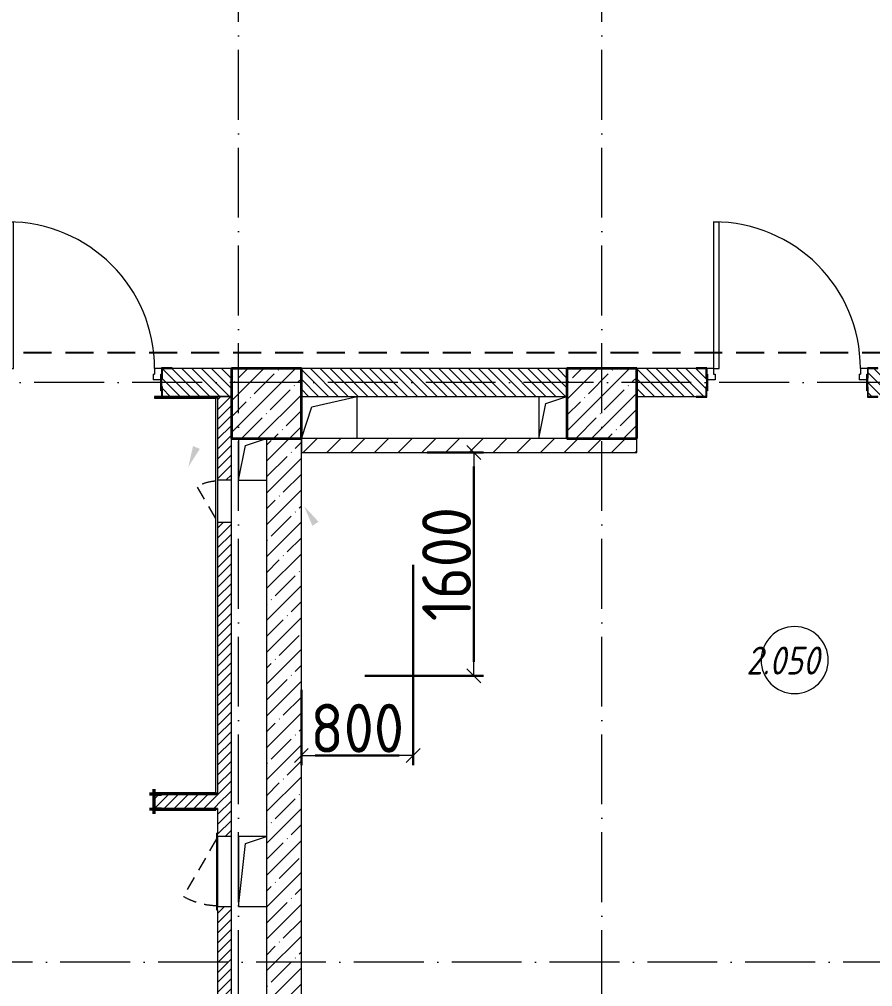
# Model space of a CAD drawing. Header units: millimetres. Extents: x -213536 to 1564669, y -45299 to 942238.
# Drawn here: x 221478 to 227583, y 216290 to 223215 of the extents above; entities that cross this region are included whole.
import ezdxf

# ---------------------------------------------------------------- set-up
doc = ezdxf.new("R2010")
doc.units = ezdxf.units.MM
for name, pattern in [('200_ШТРИХ_ш1п0_6_', [160, 100, -60]), ('50_200_ШТРИХ_1Т_ш5_п1_п1_', [700, 500, -100, 0, -100]), ('Штриховая _2 мм - 1 мм_', [300, 200, -100])]:
    doc.linetypes.add(name, pattern=pattern)
for name, color, linetype, lineweight in [('0-1', 7, 'Continuous', 5), ('0-2', 7, 'Continuous', 9), ('Каркас_Импост', 7, 'Continuous', 13), ('Марки помещений', 7, 'Continuous', 9), ('Несущие колонны', 7, 'Continuous', 9), ('Несущие колонны-1', 7, 'Continuous', 35), ('Обобщенные модели', 7, 'Continuous', 9), ('Общие ребра', 7, 'Continuous', 9), ('Окна', 7, 'Continuous', 9), ('Оси-2', 7, '50_200_ШТРИХ_1Т_ш5_п1_п1_', 9), ('Открывание в плане-2', 7, '200_ШТРИХ_ш1п0_6_', 9), ('Открывание-1', 7, 'Continuous', 9), ('Панель', 7, 'Continuous', 13), ('Размеры', 7, 'Continuous', 15), ('Стены', 7, 'Continuous', 9), ('Стены-1', 7, 'Continuous', 13), ('Текстовые примечания', 7, 'Continuous', 9), ('Штриховка разреза-1', 7, 'Continuous', 9)]:
    doc.layers.add(name, color=color, linetype=linetype, lineweight=lineweight)
doc.layers.add('Обобщенные модели-2', color=3, linetype='Continuous', lineweight=90, true_color=0x00ff00)
doc.layers.add('СТ-1_1', color=7, linetype='Штриховая _2 мм - 1 мм_', lineweight=90, true_color=0x888888)
doc.layers.get('0-2').off()
doc.styles.add('ISOCPEUR_I_2', font='isocpeui.ttf', dxfattribs={"width": 0.85, "height": 2.3})
doc.styles.add('СПДС', font='isocpeur.ttf', dxfattribs={"width": 0.9})
doc.dimstyles.new('Размера А3', dxfattribs={"dimtxt": 200, "dimasz": 100, "dimexe": 70, "dimexo": 100, "dimgap": 20, "dimtad": 1, "dimdec": 0, "dimrnd": 10, "dimzin": 0, "dimdsep": 46, "dimtxsty": 'СПДС', "dimblk": 'ARROWHEAD_6', "dimcen": 1, "dimclrd": 256, "dimclre": 256, "dimclrt": 256, "dimazin": 0, "dimtfac": 1, "dimtdec": 0, "dimtmove": 2, "dimatfit": 3, "dimfxl": 1, "dimtolj": 1, "dimtzin": 0, "dimarcsym": 0})
pattern_1 = [(135, (0, 0), (-35.35534, -35.35534), [])]
pattern_2 = [(45, (0, 0), (-35.35534, 35.35534), [])]

# ---------------------------------------------------------------- blocks, each defined once
blk = doc.blocks.new('BSC_Колонна _Прямоугольная - 500х500-V62-АИ2_02_План отделки стен 2-го этажа _Часть 2_')
at = {"layer": 'Несущие колонны'}
h = blk.add_hatch(dxfattribs=at)
h.set_pattern_fill('FP_70', color=256, style=0, pattern_type=2)
h.set_pattern_definition([(45, (-17000, -7650), (-114.0493, 114.0493), []), (45, (-16885.95, -7650), (-114.0493, 114.0493), [201.612, -40.322, 3.353, -36.97])])
h.paths.add_polyline_path([(-250, -250), (250, -250), (250, 250), (-250, 250)], flags=0)
at = {"layer": 'Несущие колонны-1'}
for p, q in [((250, 250), (-250, 250)), ((-250, 250), (-250, -250)), ((250, -250), (250, 250)), ((-250, -250), (250, -250))]:
    blk.add_line(p, q, dxfattribs=at)
blk = doc.blocks.new('BSC_Колонна _Прямоугольная - 500х500-V140-АИ2_02_План отделки стен 2-го этажа _Часть 2_')
at = {"layer": 'Несущие колонны'}
h = blk.add_hatch(dxfattribs=at)
h.set_pattern_fill('FP_140', color=256, style=0, pattern_type=2)
h.set_pattern_definition([(45, (-19400, -7650), (-114.0493, 114.0493), []), (45, (-19285.95, -7650), (-114.0493, 114.0493), [201.612, -40.322, 3.353, -36.97])])
h.paths.add_polyline_path([(-250, -250), (250, -250), (250, 250), (-250, 250)], flags=0)
at = {"layer": 'Несущие колонны-1'}
for p, q in [((250, 250), (-250, 250)), ((-250, 250), (-250, -250)), ((250, -250), (250, 250)), ((-250, -250), (250, -250))]:
    blk.add_line(p, q, dxfattribs=at)
blk = doc.blocks.new('Дверь_СКБ_1Ст_Внутренняя_ШЕР - СОШ_Д-12_Дв_1150x2100h_С_У учеников_ душевые-28419022-АИ2_02_План отделки стен 2-го этажа _Часть 2_')
at = {"layer": 'Каркас_Импост'}
for p, q in [((-512.5, 100), (-562.5, 100)), ((-562.5, 100), (-562.5, 20)), ((-512.5, 100), (-512.5, 60)), ((587.5, 100), (537.5, 100)), ((537.5, 100), (537.5, 60)), ((587.5, 100), (587.5, 20)), ((-502.5, 20), (-562.5, 20)), ((-512.5, 60), (-502.5, 60)), ((-502.5, 60), (-502.5, 20)), ((527.5, 60), (537.5, 60)), ((527.5, 60), (527.5, 20)), ((587.5, 20), (527.5, 20))]:
    blk.add_line(p, q, dxfattribs=at)
at = {"layer": 'Открывание-1'}
blk.add_arc((-512.5, 100), 1050, 360, 90, dxfattribs=at)
at = {"layer": 'Панель'}
for p, q in [((-512.5, 1150), (-472.5, 1150)), ((-512.5, 1150), (-512.5, 100)), ((-472.5, 100), (-472.5, 1150)), ((-512.5, 100), (-472.5, 100))]:
    blk.add_line(p, q, dxfattribs=at)
blk = doc.blocks.new('Дверь_СКБ_1Ст_Внутренняя_ШЕР - СОШ_Д-17__Дв_1150x2100h_Лаборантские_ Инструментальные_EI30-28417851-АИ2_02_План отделки стен 2-го этажа _Часть 2_')
at = {"layer": 'Каркас_Импост'}
for p, q in [((-512.5, 100), (-562.5, 100)), ((-562.5, 100), (-562.5, 20)), ((-512.5, 100), (-512.5, 60)), ((587.5, 100), (537.5, 100)), ((537.5, 100), (537.5, 60)), ((587.5, 100), (587.5, 20)), ((-502.5, 20), (-562.5, 20)), ((-512.5, 60), (-502.5, 60)), ((-502.5, 60), (-502.5, 20)), ((527.5, 60), (537.5, 60)), ((527.5, 60), (527.5, 20)), ((587.5, 20), (527.5, 20))]:
    blk.add_line(p, q, dxfattribs=at)
at = {"layer": 'Открывание-1'}
blk.add_arc((-512.5, 100), 1050, 360, 90, dxfattribs=at)
at = {"layer": 'Панель'}
for p, q in [((-512.5, 1150), (-472.5, 1150)), ((-512.5, 1150), (-512.5, 100)), ((-472.5, 100), (-472.5, 1150)), ((-512.5, 100), (-472.5, 100))]:
    blk.add_line(p, q, dxfattribs=at)
blk = doc.blocks.new('154_Стойка_СКБ_Уголок - СМ-2180_200-28268025-АИ2_02_План отделки стен 2-го этажа _Часть 2_')
at = {"layer": 'Обобщенные модели'}
for p, q in [((125, 156), (125, 81)), ((200, 156), (125, 156)), ((131, 81), (131, 150)), ((131, 150), (200, 150)), ((200, 150), (200, 156)), ((125, 81), (131, 81)), ((131, 19), (125, 19)), ((125, 19), (125, -56)), ((131, -50), (131, 19)), ((125, -56), (200, -56)), ((200, -50), (131, -50)), ((200, -56), (200, -50))]:
    blk.add_line(p, q, dxfattribs=at)
blk = doc.blocks.new('Стойка_Влож_Полоса боковая - Полоса-28213942-АИ2_02_План отделки стен 2-го этажа _Часть 2_')
at = {"layer": 'Обобщенные модели'}
for p, q in [((-5, 60), (0, 60)), ((-5, -60), (-5, 60)), ((0, 31), (0, -31)), ((0, -60), (-5, -60))]:
    blk.add_line(p, q, dxfattribs=at)
blk = doc.blocks.new('154_Фахверк_СКБ_Швеллер - Тип_100_3960-28331862-АИ2_02_План отделки стен 2-го этажа _Часть 2_')
at = {"layer": 'Обобщенные модели'}
for p, q in [((175, 50), (125, 50)), ((125, 50), (125, -50)), ((128, 47), (175, 47)), ((128, -47), (128, 47)), ((175, 47), (175, 50)), ((125, -50), (175, -50)), ((175, -47), (128, -47)), ((175, -50), (175, -47))]:
    blk.add_line(p, q, dxfattribs=at)
blk = doc.blocks.new('AR_Отверстие Ниша - Лючок-32406056-АИ2_02_План отделки стен 2-го этажа _Часть 2_')
at = {"layer": 'Окна'}
for p, q in [((150, 50), (-150, 50)), ((-150, 50), (-150, -50)), ((150, -50), (150, 50)), ((-150, -50), (150, -50))]:
    blk.add_line(p, q, dxfattribs=at)
blk = doc.blocks.new('Л_Общий_Лючок - Лючок-29683982-АИ2_02_План отделки стен 2-го этажа _Часть 2_')
at = {"layer": 'Открывание в плане-2'}
blk.add_line((26.8, 12), (255.4, 144), dxfattribs=at)
blk.add_arc((6, 0), 288, 2.39949, 30, dxfattribs=at)
blk = doc.blocks.new('AR_Отверстие Ниша - Лючок-32406028-АИ2_02_План отделки стен 2-го этажа _Часть 2_')
at = {"layer": 'Окна'}
for p, q in [((250, 50), (-250, 50)), ((-250, 50), (-250, -50)), ((250, -50), (250, 50)), ((-250, -50), (250, -50))]:
    blk.add_line(p, q, dxfattribs=at)
blk = doc.blocks.new('Л_Общий_Лючок - Лючок-29741375-АИ2_02_План отделки стен 2-го этажа _Часть 2_')
at = {"layer": 'Окна'}
for p, q in [((524, 6), (-24, 6)), ((-24, 6), (-24, 0)), ((-24, 0), (0, 0)), ((500, 0), (524, 0)), ((524, 6), (524, 0))]:
    blk.add_line(p, q, dxfattribs=at)
at = {"layer": 'Открывание в плане-2'}
blk.add_line((483.6, 6), (71.4, 244), dxfattribs=at)
blk.add_arc((494, 0), 488, 150, 179.29195, dxfattribs=at)
blk = doc.blocks.new('AR_Отверстие прямоугольное _в плите_ - AR_Отверстие прямоугольное _в плите_-V195-АИ2_02_План отделки стен 2-го этажа _Часть 2_')
at = {"layer": 'Обобщенные модели'}
for p, q in [((100, 250), (-100, 250)), ((-100, 250), (-100, -250)), ((-50, 200), (100, 250)), ((-100, -250), (-50, 200)), ((-100, -250), (100, -250))]:
    blk.add_line(p, q, dxfattribs=at)
blk = doc.blocks.new('AR_Отверстие прямоугольное _в плите_ - AR_Отверстие прямоугольное _в плите_-30512088-АИ2_02_План отделки стен 2-го этажа _Часть 2_')
at = {"layer": 'Обобщенные модели'}
for p, q in [((-100, 150), (-100, -150)), ((-50, 100), (100, 150)), ((-100, -150), (-50, 100)), ((-100, -150), (100, -150))]:
    blk.add_line(p, q, dxfattribs=at)
blk = doc.blocks.new('AR_Отверстие прямоугольное _в плите_ - AR_Отверстие прямоугольное _в плите_-V226-АИ2_02_План отделки стен 2-го этажа _Часть 2_')
at = {"layer": 'Обобщенные модели'}
for p, q in [((-125, 75), (200, 150)), ((200, -150), (200, 150)), ((-200, -150), (-125, 75))]:
    blk.add_line(p, q, dxfattribs=at)
blk = doc.blocks.new('AR_Отверстие прямоугольное _в плите_ - AR_Отверстие прямоугольное _в плите_-V223-АИ2_02_План отделки стен 2-го этажа _Часть 2_')
at = {"layer": 'Обобщенные модели'}
for p, q in [((-100, 150), (-100, -150)), ((-50, 100), (100, 150)), ((-100, -150), (-50, 100))]:
    blk.add_line(p, q, dxfattribs=at)
blk = doc.blocks.new('0125-Р-ОО-Ш2-АР-о_23_10_2024_rvt-1-АИ2_02_План отделки стен 2-го этажа _Часть 2_')
at = {"layer": 'Штриховка разреза-1'}
h = blk.add_hatch(dxfattribs=at)
h.set_pattern_fill('FP_2', color=256, style=0, pattern_type=2)
h.set_pattern_definition(pattern_1)
h.paths.add_polyline_path([(16459.1, 7700), (16750, 7700), (16750, 7900), (16256, 7900), (16256, 7831), (16250, 7831), (16250, 7769), (16256, 7769), (16256, 7700), (16325, 7700)], flags=0)
h.paths.add_polyline_path([(15025, 7700), (15094, 7700), (15094, 7769), (15100, 7769), (15100, 7831), (15094, 7831), (15094, 7900), (14356, 7900), (14356, 7831), (14350, 7831), (14350, 7769), (14356, 7769), (14356, 7700), (14595.1, 7700)], flags=0)
h.paths.add_polyline_path([(13275, 7700), (13344, 7700), (13344, 7769), (13350, 7769), (13350, 7831), (13344, 7831), (13344, 7900), (13250, 7900), (13250, 7700)], flags=0)
h = blk.add_hatch(dxfattribs=at)
h.set_pattern_fill('FP_2', color=256, style=0, pattern_type=2)
h.set_pattern_definition(pattern_1)
h.paths.add_polyline_path([(19150, 7700), (19150, 7900), (17250, 7900), (17250, 7700)], flags=0)
h = blk.add_hatch(dxfattribs=at)
h.set_pattern_fill('FP_2', color=256, style=0, pattern_type=2)
h.set_pattern_definition(pattern_1)
h.paths.add_polyline_path([(22051, 7700), (22150, 7700), (22150, 7900), (21306, 7900), (21306, 7831), (21300, 7831), (21300, 7769), (21306, 7769), (21306, 7700), (21375, 7700)], flags=0)
h.paths.add_polyline_path([(19650, 7700), (20144, 7700), (20144, 7769), (20150, 7769), (20150, 7831), (20144, 7831), (20144, 7900), (19650, 7900), (19650, 7740)], flags=0)
h = blk.add_hatch(dxfattribs=at)
h.set_pattern_fill('FP_92', color=256, style=0, pattern_type=2)
h.set_pattern_definition(pattern_2)
h.paths.add_polyline_path([(16650, 150), (16750, 150), (16750, 2300), (16747, 2300), (16747, 2347), (16653, 2347), (16653, 2300), (16650, 2300), (16650, 400)], flags=0)
h.paths.add_polyline_path([(16747, 2350), (16750, 2350), (16750, 4050), (16650, 4050), (16650, 2350), (16693.6, 2350)], flags=0)
h.paths.add_polyline_path([(16750, 4550), (16750, 6800), (16650, 6800), (16651, 4550), (16674, 4550)], flags=0)
h.paths.add_polyline_path([(16650, 7100), (16750, 7100), (16750, 7700), (16650, 7700), (16650, 7400)], flags=0)
h = blk.add_hatch(dxfattribs=at)
h.set_pattern_fill('FP_1', color=256, style=0, pattern_type=2)
h.set_pattern_definition([(45, (0, 0), (-114.0493, 114.0493), []), (45, (114.05, 0), (-114.0493, 114.0493), [201.612, -40.322, 3.353, -36.97])])
h.paths.add_polyline_path([(17250, 400), (17250, 7400), (17000, 7400), (17000, 400)], flags=0)
h = blk.add_hatch(dxfattribs=at)
h.set_pattern_fill('FP_3', color=256, style=0, pattern_type=2)
h.set_pattern_definition([(45, (0, 0), (-84.8528, 84.8528), [])])
h.paths.add_polyline_path([(19150, 7300), (19650, 7300), (19650, 7400), (17250, 7400), (17250, 7300)], flags=0)
h = blk.add_hatch(dxfattribs=at)
h.set_pattern_fill('FP_92', color=256, style=0, pattern_type=2)
h.set_pattern_definition(pattern_2)
h.paths.add_polyline_path([(16650, 4750), (16650, 4850), (16250, 4850), (16250, 4847), (16203, 4847), (16203, 4753), (16250, 4753), (16250, 4750), (16459.1, 4750)], flags=0)
at = {"layer": 'Стены-1'}
for p, q in [((16750, 7900), (16325, 7900)), ((19150, 7900), (17250, 7900)), ((20075, 7900), (19650, 7900)), ((16325, 7700), (16750, 7700)), ((16650, 7700), (16650, 7688)), ((16750, 7700), (16650, 7700)), ((17250, 7700), (19150, 7700)), ((19650, 7700), (20075, 7700)), ((16750, 7100), (16750, 7400)), ((17000, 7400), (17000, 400)), ((19150, 7400), (17250, 7400)), ((17250, 7400), (17250, 7300)), ((17250, 400), (17250, 7400)), ((19650, 7300), (19650, 7400)), ((17250, 7300), (19650, 7300)), ((16750, 4550), (16750, 6800)), ((16650, 4850), (16250, 4850)), ((16650, 4862), (16650, 4850)), ((16250, 4750), (16650, 4750)), ((16650, 4750), (16650, 4574)), ((16650, 4026), (16650, 2350)), ((16750, 2350), (16750, 4050))]:
    blk.add_line(p, q, dxfattribs=at)
at = {"layer": '0-2'}
for name, p in [('Дверь_СКБ_1Ст_Внутренняя_ШЕР - СОШ_Д-12_Дв_1150x2100h_С_У учеников_ душевые-28419022-АИ2_02_План отделки стен 2-го этажа _Часть 2_', (15662.5, 7800)), ('Дверь_СКБ_1Ст_Внутренняя_ШЕР - СОШ_Д-17__Дв_1150x2100h_Лаборантские_ Инструментальные_EI30-28417851-АИ2_02_План отделки стен 2-го этажа _Часть 2_', (20712.5, 7800)), ('154_Стойка_СКБ_Уголок - СМ-2180_200-28268025-АИ2_02_План отделки стен 2-го этажа _Часть 2_', (16125, 7750)), ('BSC_Колонна _Прямоугольная - 500х500-V62-АИ2_02_План отделки стен 2-го этажа _Часть 2_', (17000, 7650)), ('BSC_Колонна _Прямоугольная - 500х500-V140-АИ2_02_План отделки стен 2-го этажа _Часть 2_', (19400, 7650)), ('154_Стойка_СКБ_Уголок - СМ-2180_200-28268025-АИ2_02_План отделки стен 2-го этажа _Часть 2_', (21175, 7750)), ('Стойка_Влож_Полоса боковая - Полоса-28213942-АИ2_02_План отделки стен 2-го этажа _Часть 2_', (16250, 7800)), ('Стойка_Влож_Полоса боковая - Полоса-28213942-АИ2_02_План отделки стен 2-го этажа _Часть 2_', (21300, 7800)), ('AR_Отверстие прямоугольное _в плите_ - AR_Отверстие прямоугольное _в плите_-V226-АИ2_02_План отделки стен 2-го этажа _Часть 2_', (17450, 7550)), ('AR_Отверстие прямоугольное _в плите_ - AR_Отверстие прямоугольное _в плите_-V223-АИ2_02_План отделки стен 2-го этажа _Часть 2_', (19050, 7550)), ('AR_Отверстие прямоугольное _в плите_ - AR_Отверстие прямоугольное _в плите_-30512088-АИ2_02_План отделки стен 2-го этажа _Часть 2_', (16900, 7250)), ('154_Фахверк_СКБ_Швеллер - Тип_100_3960-28331862-АИ2_02_План отделки стен 2-го этажа _Часть 2_', (16075, 4800)), ('AR_Отверстие прямоугольное _в плите_ - AR_Отверстие прямоугольное _в плите_-V195-АИ2_02_План отделки стен 2-го этажа _Часть 2_', (16900, 4300))]:
    blk.add_blockref(name, p, dxfattribs=at)
for name, p, rotation in [('154_Стойка_СКБ_Уголок - СМ-2180_200-28268025-АИ2_02_План отделки стен 2-го этажа _Часть 2_', (20275, 7850), 180), ('Стойка_Влож_Полоса боковая - Полоса-28213942-АИ2_02_План отделки стен 2-го этажа _Часть 2_', (20150, 7800), 180), ('Л_Общий_Лючок - Лючок-29683982-АИ2_02_План отделки стен 2-го этажа _Часть 2_', (16650, 6800), 89.99999999999967), ('AR_Отверстие Ниша - Лючок-32406056-АИ2_02_План отделки стен 2-го этажа _Часть 2_', (16700, 6950), 269.9999999999997), ('Л_Общий_Лючок - Лючок-29741375-АИ2_02_План отделки стен 2-го этажа _Часть 2_', (16650, 4050), 89.99999999999967), ('AR_Отверстие Ниша - Лючок-32406028-АИ2_02_План отделки стен 2-го этажа _Часть 2_', (16700, 4300), 269.9999999999997)]:
    blk.add_blockref(name, p, dxfattribs=dict(at, rotation=rotation))
blk = doc.blocks.new('101_Уголок настенный вертикальный_Металл-ПМЮ-02_ - Металл-ПО-97-02_мерседес-20888985-АИ2_02_План отделки стен 2-го этажа _Часть 2_')
at = {"layer": 'Обобщенные модели-2'}
for p, q in [((145, 8), (125, 8)), ((125, 8), (125, -12)), ((127, -12), (127, 6)), ((127, 6), (145, 6)), ((145, 6), (145, 8)), ((125, -12), (127, -12))]:
    blk.add_line(p, q, dxfattribs=at)
blk = doc.blocks.new('AI_Марка_Помещение_х1__Общий_E___ISO-2_1K_ - Номер-16210215-АИ2_02_План отделки стен 2-го этажа _Часть 2_')
at = {"layer": 'Марки помещений'}
for start, end in [(360, 180), (180, 360)]:
    blk.add_arc((0.039, 0.312), 2.4, start, end, dxfattribs=at)
blk = doc.blocks.new('ARROWHEAD_6')
at = {"color": 0, "linetype": 'Continuous'}
for p, q in [((0, 0), (-1, 0)), ((-0.5, -0.5), (0.5, 0.5))]:
    blk.add_line(p, q, dxfattribs=at)
blk = doc.blocks.new('*D3104')
at = {"layer": 'Defpoints', "color": 0, "transparency": 16777216}
for p in [(224295.6, 219410.6), (223495.6, 218515.2), (224295.6, 217945.6)]:
    blk.add_point(p, dxfattribs=at)
at = {"layer": 'Размеры', "lineweight": -2, "transparency": 16777216}
for p, q in [((224295.6, 219310.6), (224295.6, 217875.6)), ((223495.6, 218415.2), (223495.6, 217875.6)), ((223595.6, 217945.6), (224195.6, 217945.6))]:
    blk.add_line(p, q, dxfattribs=at)
at = {"layer": 'Размеры', "lineweight": -2, "transparency": 16777216, "xscale": 100, "yscale": 100, "zscale": 100, "rotation": 180}
blk.add_blockref('ARROWHEAD_6', (223495.6, 217945.6), dxfattribs=at)
at = {"layer": 'Размеры', "lineweight": -2, "transparency": 16777216, "xscale": 100, "yscale": 100, "zscale": 100}
blk.add_blockref('ARROWHEAD_6', (224295.6, 217945.6), dxfattribs=at)
at = {"layer": 'Размеры', "lineweight": 25, "transparency": 16777216, "insert": (223895.6, 218140.6), "char_height": 350, "width": 1.866, "attachment_point": 5, "style": 'СПДС'}
blk.add_mtext('\\A1;800', dxfattribs=at)
blk = doc.blocks.new('*D3105')
at = {"layer": 'Defpoints', "color": 0, "transparency": 16777216}
for p in [(224295.6, 220115.2), (223850.2, 218515.2), (224729.7, 218515.2)]:
    blk.add_point(p, dxfattribs=at)
at = {"layer": 'Размеры', "lineweight": -2, "transparency": 16777216}
for p, q in [((224395.6, 220115.2), (224799.7, 220115.2)), ((224729.7, 220015.2), (224729.7, 218615.2)), ((223950.2, 218515.2), (224799.7, 218515.2))]:
    blk.add_line(p, q, dxfattribs=at)
at = {"layer": 'Размеры', "lineweight": -2, "transparency": 16777216, "xscale": 100, "yscale": 100, "zscale": 100}
for p, rotation in [((224729.7, 220115.2), 90), ((224729.7, 218515.2), 270)]:
    blk.add_blockref('ARROWHEAD_6', p, dxfattribs=dict(at, rotation=rotation))
at = {"layer": 'Размеры', "lineweight": 25, "transparency": 16777216, "insert": (224534.7, 219315.2), "char_height": 350, "width": 2.3, "attachment_point": 5, "rotation": 90, "style": 'СПДС'}
blk.add_mtext('\\A1;1600', dxfattribs=at)
blk = doc.blocks.new('Оси1')
at = {"layer": 'Оси-2'}
for p, q in [((223045.6, 210594.5), (223045.6, 264395.4)), ((225645.6, 210594.5), (225645.6, 264395.4)), ((297695.6, 220615.2), (203926.8, 220615.2)), ((311183.9, 216465.2), (203926.8, 216465.2))]:
    blk.add_line(p, q, dxfattribs=at)
at = {"layer": 'Размеры', "lineweight": 25}
dim = blk.add_linear_dim(base=(224729.7, 218515.2), p1=(224295.6, 220115.2), p2=(223850.2, 218515.2), angle=90, dimstyle='Размера А3', override={"dimtxt": 350}, dxfattribs=at)
dim.commit()
dim.dimension.update_dxf_attribs({"geometry": '*D3105', "text_midpoint": (224534.7, 219315.2)})
dim = blk.add_linear_dim(base=(224295.6, 217945.6), p1=(223495.6, 218515.2), p2=(224295.6, 219410.6), dimstyle='Размера А3', override={"dimtxt": 350}, dxfattribs=at)
dim.commit()
dim.dimension.update_dxf_attribs({"geometry": '*D3104', "text_midpoint": (223895.6, 218140.6)})

msp = doc.modelspace()

# ---------------------------------------------------------------- hatches: boundary and pattern name
at = {"layer": 'Текстовые примечания'}
for points in [[(222687.1, 220011.7), (222769.4, 220139.9), (222720.6, 220160.3)], [(223515.4, 219729.8), (223574.7, 219589.5), (223619.1, 219618.3)]]:
    msp.add_hatch(color=256, dxfattribs=at).paths.add_polyline_path(points, flags=0)

# ---------------------------------------------------------------- linework, layer by layer
at = {"layer": 'Общие ребра'}
for p, q in [((222895.6, 220508.2), (222445.6, 220508.2)), ((222440.6, 217670.2), (222883.6, 217670.2)), ((222440.6, 217560.2), (222440.6, 217670.2)), ((222440.6, 217560.2), (222890.6, 217560.2))]:
    msp.add_line(p, q, dxfattribs=at)
at = {"layer": 'СТ-1_1', "lineweight": 25}
msp.add_line((230107.6, 220827.2), (218670.6, 220827.2), dxfattribs=at)
at = {"layer": 'Стены'}
for p, q in [((222883.6, 217677.2), (222883.6, 220503.2)), ((222895.6, 220503.2), (222883.6, 220503.2)), ((222895.6, 220503.2), (222895.6, 219915.2)), ((222895.6, 219615.2), (222895.6, 217677.2)), ((222883.6, 217677.2), (222895.6, 217677.2))]:
    msp.add_line(p, q, dxfattribs=at)
at = {"layer": 'Стены-1'}
for p, q in [((222495.6, 220515.2), (222445.6, 220515.2)), ((222445.6, 220515.2), (222445.6, 220503.2)), ((222445.6, 220503.2), (222883.6, 220503.2)), ((222895.6, 220515.2), (222570.6, 220515.2)), ((222895.6, 220503.2), (222895.6, 220515.2)), ((222883.6, 217677.2), (222433.6, 217677.2)), ((222433.6, 217677.2), (222433.6, 217553.2)), ((222495.6, 217665.2), (222883.6, 217665.2)), ((222883.6, 217665.2), (222883.6, 217677.2)), ((222433.6, 217553.2), (222883.6, 217553.2)), ((222895.6, 217565.2), (222495.6, 217565.2)), ((222895.6, 217553.2), (222895.6, 217565.2))]:
    msp.add_line(p, q, dxfattribs=at)

# ---------------------------------------------------------------- block references
at = {"color": 2, "lineweight": 30}
msp.add_blockref('Оси1', (0, 0), dxfattribs=at)
at = {"layer": '0-1'}
msp.add_blockref('0125-Р-ОО-Ш2-АР-о_23_10_2024_rvt-1-АИ2_02_План отделки стен 2-го этажа _Часть 2_', (206245.6, 212815.2), dxfattribs=at)
at = {"layer": 'Марки помещений', "xscale": 99.99999999999993, "yscale": 99.99999999999993, "zscale": 99.99999999999993}
msp.add_blockref('AI_Марка_Помещение_х1__Общий_E___ISO-2_1K_ - Номер-16210215-АИ2_02_План отделки стен 2-го этажа _Часть 2_', (227021.1, 218596.8), dxfattribs=at)
at = {"layer": 'Обобщенные модели-2'}
msp.add_blockref('101_Уголок настенный вертикальный_Металл-ПМЮ-02_ - Металл-ПО-97-02_мерседес-20888985-АИ2_02_План отделки стен 2-го этажа _Часть 2_', (222306.6, 217671.2), dxfattribs=at)
at = {"layer": 'Обобщенные модели-2', "rotation": 90.00000000000021}
msp.add_blockref('101_Уголок настенный вертикальный_Металл-ПМЮ-02_ - Металл-ПО-97-02_мерседес-20888985-АИ2_02_План отделки стен 2-го этажа _Часть 2_', (222439.6, 217426.3), dxfattribs=at)

# ---------------------------------------------------------------- texts
at = {"layer": 'Марки помещений', "insert": (226678.5, 218724.6), "char_height": 200, "width": 785.654, "attachment_point": 1, "style": 'ISOCPEUR_I_2'}
msp.add_mtext('2.050', dxfattribs=at)

doc.saveas('drawing.dxf')
